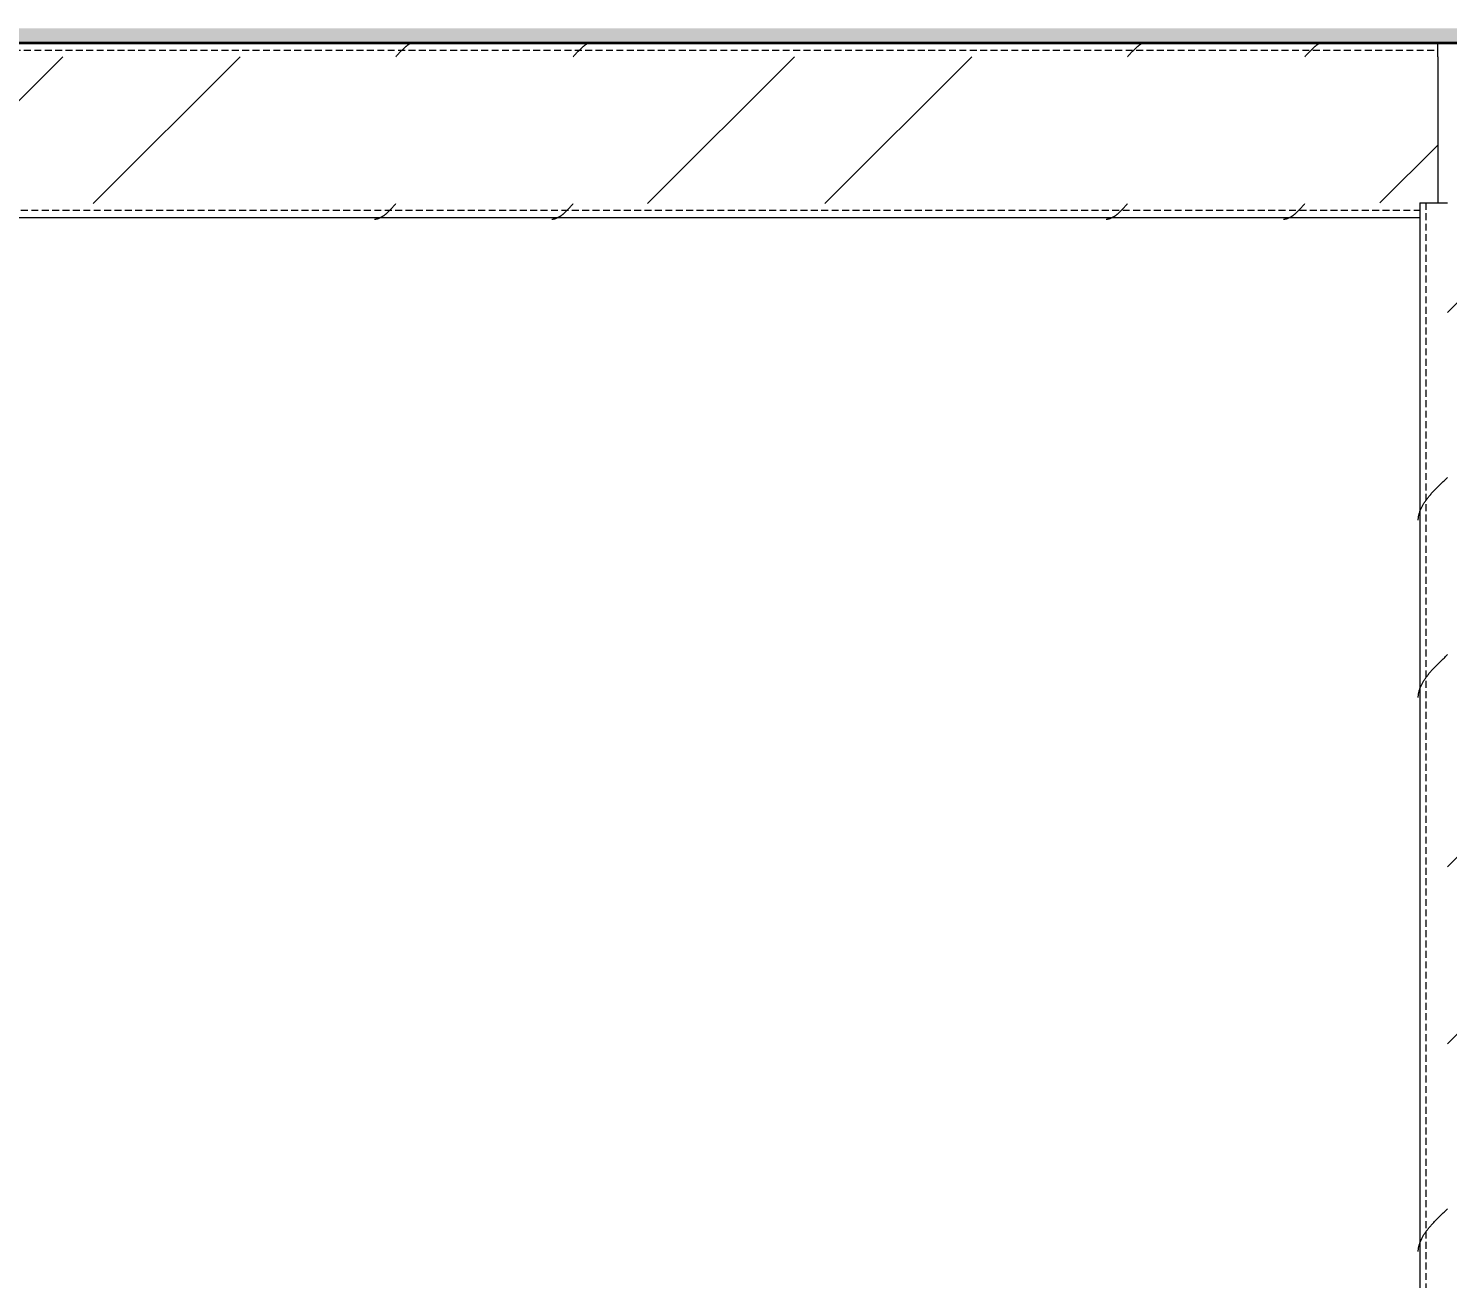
# Model space of a CAD drawing. Header units: centimetres. Extents: x -336 to 16318, y -437 to 1921.
# Drawn here: x 1337.6 to 1435.1, y 301.9 to 387.9 of the extents above; entities that cross this region are included whole.
import ezdxf

# ---------------------------------------------------------------- set-up
doc = ezdxf.new("R2010")
doc.units = ezdxf.units.CM
doc.linetypes.add('Hidden', pattern=[0.714375, 0.47625, -0.238125])
for name, color, linetype, lineweight in [('A-ANNO-DIMS', 7, 'Continuous', 9), ('A-ANNO-DIMS-100', 7, 'Continuous', 9), ('A-FLOR', 7, 'Continuous', 9), ('S-BEAM', 7, 'Continuous', 9), ('S-COLS', 7, 'Continuous', 9)]:
    doc.layers.add(name, color=color, linetype=linetype, lineweight=lineweight)
doc.styles.add('Century Gothic_1', font='GOTHIC.TTF', dxfattribs={"height": 15})
doc.dimstyles.new('FCA_N_Cotas_E100', dxfattribs={"dimscale": 30.48, "dimtxt": 15.662524, "dimasz": 0.492126, "dimexe": 0.656168, "dimexo": 0.656168, "dimgap": 0.032808, "dimtad": 1, "dimlfac": 0.01, "dimrnd": 0.01, "dimzin": 0, "dimdsep": 46, "dimtxsty": 'Century Gothic_1', "dimblk1": 'OBLIQUE', "dimblk2": 'OBLIQUE', "dimsah": 1, "dimcen": 0.09, "dimdle": 0.656168, "dimazin": 2, "dimtfac": 1, "dimtdec": 4, "dimtix": 1, "dimtmove": 0, "dimatfit": 3, "dimfxl": 1, "dimtvp": 1, "dimtolj": 1, "dimtzin": 0, "dimarcsym": 2})
pattern_1 = [(45, (4582.815, 712), (-25.1447, 25.1447), []), (45, (4582.815, 750.1), (-25.1447, 25.1447), [])]

# ---------------------------------------------------------------- blocks, each defined once
blk = doc.blocks.new('FP_2-Section 6')
at = {"layer": 'S-COLS'}
blk.add_line((1433.211, 375.859), (1433.211, 94), dxfattribs=at)
at = {"layer": 'S-COLS', "color": 9, "true_color": 0xc0c0c0}
for p, q in [((1434.119, 356.007), (1434.163, 356.054)), ((1434.163, 356.054), (1434.207, 356.1)), ((1434.207, 356.1), (1434.251, 356.147)), ((1434.251, 356.147), (1434.296, 356.194)), ((1434.296, 356.194), (1434.342, 356.241)), ((1434.342, 356.241), (1434.388, 356.287)), ((1434.388, 356.287), (1434.435, 356.334)), ((1434.435, 356.334), (1434.482, 356.381)), ((1434.482, 356.381), (1434.529, 356.428)), ((1434.529, 356.428), (1434.576, 356.474)), ((1434.576, 356.474), (1434.624, 356.521)), ((1434.624, 356.521), (1434.673, 356.568)), ((1434.673, 356.568), (1434.721, 356.615)), ((1434.721, 356.615), (1434.77, 356.661)), ((1434.77, 356.661), (1434.819, 356.708)), ((1434.819, 356.708), (1434.868, 356.755)), ((1434.868, 356.755), (1434.917, 356.802)), ((1434.917, 356.802), (1434.967, 356.848)), ((1434.967, 356.848), (1435.016, 356.895)), ((1435.016, 356.895), (1435.066, 356.942)), ((1435.066, 356.942), (1435.116, 356.989)), ((1433.382, 355.025), (1433.408, 355.072)), ((1433.408, 355.072), (1433.435, 355.118)), ((1433.435, 355.118), (1433.463, 355.165)), ((1433.463, 355.165), (1433.492, 355.212)), ((1433.492, 355.212), (1433.522, 355.259)), ((1433.522, 355.259), (1433.553, 355.305)), ((1433.553, 355.305), (1433.585, 355.352)), ((1433.585, 355.352), (1433.618, 355.399)), ((1433.618, 355.399), (1433.652, 355.446)), ((1433.652, 355.446), (1433.686, 355.492)), ((1433.686, 355.492), (1433.722, 355.539)), ((1433.722, 355.539), (1433.758, 355.586)), ((1433.758, 355.586), (1433.795, 355.633)), ((1433.795, 355.633), (1433.833, 355.68)), ((1433.833, 355.68), (1433.872, 355.726)), ((1433.872, 355.726), (1433.911, 355.773)), ((1433.911, 355.773), (1433.952, 355.82)), ((1433.952, 355.82), (1433.993, 355.867)), ((1433.993, 355.867), (1434.034, 355.913)), ((1434.034, 355.913), (1434.076, 355.96)), ((1434.076, 355.96), (1434.119, 356.007)), ((1433.095, 354.043), (1433.097, 354.09)), ((1433.097, 354.09), (1433.1, 354.137)), ((1433.1, 354.137), (1433.104, 354.183)), ((1433.104, 354.183), (1433.109, 354.23)), ((1433.109, 354.23), (1433.116, 354.277)), ((1433.116, 354.277), (1433.124, 354.324)), ((1433.124, 354.324), (1433.133, 354.37)), ((1433.133, 354.37), (1433.143, 354.417)), ((1433.143, 354.417), (1433.155, 354.464)), ((1433.155, 354.464), (1433.167, 354.511)), ((1433.167, 354.511), (1433.181, 354.557)), ((1433.181, 354.557), (1433.196, 354.604)), ((1433.196, 354.604), (1433.212, 354.651)), ((1433.212, 354.651), (1433.23, 354.698)), ((1433.23, 354.698), (1433.248, 354.744)), ((1433.248, 354.744), (1433.268, 354.791)), ((1433.268, 354.791), (1433.288, 354.838)), ((1433.288, 354.838), (1433.31, 354.885)), ((1433.31, 354.885), (1433.333, 354.931)), ((1433.333, 354.931), (1433.357, 354.978)), ((1433.357, 354.978), (1433.382, 355.025)), ((1434.624, 344.332), (1434.673, 344.378)), ((1434.673, 344.378), (1434.721, 344.425)), ((1434.721, 344.425), (1434.77, 344.472)), ((1434.77, 344.472), (1434.819, 344.519)), ((1434.819, 344.519), (1434.868, 344.565)), ((1434.868, 344.565), (1434.917, 344.612)), ((1434.917, 344.612), (1434.967, 344.659)), ((1434.967, 344.659), (1435.016, 344.706)), ((1435.016, 344.706), (1435.066, 344.752)), ((1435.066, 344.752), (1435.116, 344.799)), ((1433.722, 343.35), (1433.758, 343.397)), ((1433.758, 343.397), (1433.795, 343.443)), ((1433.795, 343.443), (1433.833, 343.49)), ((1433.833, 343.49), (1433.872, 343.537)), ((1433.872, 343.537), (1433.911, 343.584)), ((1433.911, 343.584), (1433.952, 343.63)), ((1433.952, 343.63), (1433.993, 343.677)), ((1433.993, 343.677), (1434.034, 343.724)), ((1434.034, 343.724), (1434.076, 343.771)), ((1434.076, 343.771), (1434.119, 343.817)), ((1434.119, 343.817), (1434.163, 343.864)), ((1434.163, 343.864), (1434.207, 343.911)), ((1434.207, 343.911), (1434.251, 343.958)), ((1434.251, 343.958), (1434.296, 344.004)), ((1434.296, 344.004), (1434.342, 344.051)), ((1434.342, 344.051), (1434.388, 344.098)), ((1434.388, 344.098), (1434.435, 344.145)), ((1434.435, 344.145), (1434.482, 344.191)), ((1434.482, 344.191), (1434.529, 344.238)), ((1434.529, 344.238), (1434.576, 344.285)), ((1434.576, 344.285), (1434.624, 344.332)), ((1433.181, 342.368), (1433.196, 342.415)), ((1433.196, 342.415), (1433.212, 342.461)), ((1433.212, 342.461), (1433.23, 342.508)), ((1433.23, 342.508), (1433.248, 342.555)), ((1433.248, 342.555), (1433.268, 342.602)), ((1433.268, 342.602), (1433.288, 342.648)), ((1433.288, 342.648), (1433.31, 342.695)), ((1433.31, 342.695), (1433.333, 342.742)), ((1433.333, 342.742), (1433.357, 342.789)), ((1433.357, 342.789), (1433.382, 342.836)), ((1433.382, 342.836), (1433.408, 342.882)), ((1433.408, 342.882), (1433.435, 342.929)), ((1433.435, 342.929), (1433.463, 342.976)), ((1433.463, 342.976), (1433.492, 343.023)), ((1433.492, 343.023), (1433.522, 343.069)), ((1433.522, 343.069), (1433.553, 343.116)), ((1433.553, 343.116), (1433.585, 343.163)), ((1433.585, 343.163), (1433.618, 343.21)), ((1433.618, 343.21), (1433.652, 343.256)), ((1433.652, 343.256), (1433.686, 343.303)), ((1433.686, 343.303), (1433.722, 343.35)), ((1433.095, 341.854), (1433.097, 341.9)), ((1433.097, 341.9), (1433.1, 341.947)), ((1433.1, 341.947), (1433.104, 341.994)), ((1433.104, 341.994), (1433.109, 342.041)), ((1433.109, 342.041), (1433.116, 342.087)), ((1433.116, 342.087), (1433.124, 342.134)), ((1433.124, 342.134), (1433.133, 342.181)), ((1433.133, 342.181), (1433.143, 342.228)), ((1433.143, 342.228), (1433.155, 342.274)), ((1433.155, 342.274), (1433.167, 342.321)), ((1433.167, 342.321), (1433.181, 342.368)), ((1434.673, 306.278), (1434.721, 306.325)), ((1434.721, 306.325), (1434.77, 306.372)), ((1434.77, 306.372), (1434.819, 306.419)), ((1434.819, 306.419), (1434.868, 306.465)), ((1434.868, 306.465), (1434.917, 306.512)), ((1434.917, 306.512), (1434.967, 306.559)), ((1434.967, 306.559), (1435.016, 306.606)), ((1435.016, 306.606), (1435.066, 306.652)), ((1435.066, 306.652), (1435.116, 306.699)), ((1433.758, 305.297), (1433.795, 305.343)), ((1433.795, 305.343), (1433.833, 305.39)), ((1433.833, 305.39), (1433.872, 305.437)), ((1433.872, 305.437), (1433.911, 305.484)), ((1433.911, 305.484), (1433.952, 305.53)), ((1433.952, 305.53), (1433.993, 305.577)), ((1433.993, 305.577), (1434.034, 305.624)), ((1434.034, 305.624), (1434.076, 305.671)), ((1434.076, 305.671), (1434.119, 305.717)), ((1434.119, 305.717), (1434.163, 305.764)), ((1434.163, 305.764), (1434.207, 305.811)), ((1434.207, 305.811), (1434.251, 305.858)), ((1434.251, 305.858), (1434.296, 305.904)), ((1434.296, 305.904), (1434.342, 305.951)), ((1434.342, 305.951), (1434.388, 305.998)), ((1434.388, 305.998), (1434.435, 306.045)), ((1434.435, 306.045), (1434.482, 306.091)), ((1434.482, 306.091), (1434.529, 306.138)), ((1434.529, 306.138), (1434.576, 306.185)), ((1434.576, 306.185), (1434.624, 306.232)), ((1434.624, 306.232), (1434.673, 306.278)), ((1433.196, 304.315), (1433.212, 304.361)), ((1433.212, 304.361), (1433.23, 304.408)), ((1433.23, 304.408), (1433.248, 304.455)), ((1433.248, 304.455), (1433.268, 304.502)), ((1433.268, 304.502), (1433.288, 304.548)), ((1433.288, 304.548), (1433.31, 304.595)), ((1433.31, 304.595), (1433.333, 304.642)), ((1433.333, 304.642), (1433.357, 304.689)), ((1433.357, 304.689), (1433.382, 304.736)), ((1433.382, 304.736), (1433.408, 304.782)), ((1433.408, 304.782), (1433.435, 304.829)), ((1433.435, 304.829), (1433.463, 304.876)), ((1433.463, 304.876), (1433.492, 304.923)), ((1433.492, 304.923), (1433.522, 304.969)), ((1433.522, 304.969), (1433.553, 305.016)), ((1433.553, 305.016), (1433.585, 305.063)), ((1433.585, 305.063), (1433.618, 305.11)), ((1433.618, 305.11), (1433.652, 305.156)), ((1433.652, 305.156), (1433.686, 305.203)), ((1433.686, 305.203), (1433.722, 305.25)), ((1433.722, 305.25), (1433.758, 305.297)), ((1433.095, 303.754), (1433.097, 303.8)), ((1433.097, 303.8), (1433.1, 303.847)), ((1433.1, 303.847), (1433.104, 303.894)), ((1433.104, 303.894), (1433.109, 303.941)), ((1433.109, 303.941), (1433.116, 303.987)), ((1433.116, 303.987), (1433.124, 304.034)), ((1433.124, 304.034), (1433.133, 304.081)), ((1433.133, 304.081), (1433.143, 304.128)), ((1433.143, 304.128), (1433.155, 304.174)), ((1433.155, 304.174), (1433.167, 304.221)), ((1433.167, 304.221), (1433.181, 304.268)), ((1433.181, 304.268), (1433.196, 304.315))]:
    blk.add_line(p, q, dxfattribs=at)
blk = doc.blocks.new('HSS Rectangular-Column - 100 x 100 mm-1654927-Section 6')
at = {"layer": 'S-COLS', "true_color": 0xc0c0c0}
h = blk.add_hatch(dxfattribs=at)
h.set_pattern_fill('FP_3', color=9, style=0, pattern_type=2)
h.set_pattern_definition(pattern_1)
h.paths.add_polyline_path([(1441.306, 94), (1441.306, 375.859), (1440.74, 375.809), (1440.646, 375.397), (1440.382, 375.066), (1439.881, 374.869), (1439.288, 374.859), (1436.278, 374.953), (1435.947, 375.217), (1435.764, 375.597), (1435.722, 375.859), (1435.116, 375.809), (1435.116, 94)])
h.paths.add_polyline_path([(1439.288, 375.359), (1439.79, 375.509), (1440.032, 375.717), (1440.032, 375.859), (1436.359, 375.859), (1436.69, 375.509), (1436.981, 375.383), (1437.193, 375.359), (1438.463, 375.359)])
at = {"layer": 'S-COLS'}
blk.add_line((1433.211, 375.859), (1435.116, 375.859), dxfattribs=at)
at = {"layer": 'S-COLS', "linetype": 'Hidden'}
blk.add_line((1433.611, 375.859), (1433.611, 94), dxfattribs=at)
at = {"layer": 'S-COLS'}
blk.add_blockref('FP_2-Section 6', (0, 0), dxfattribs=at)
blk = doc.blocks.new('FP_23-Section 6')
at = {"layer": 'S-BEAM', "color": 9, "true_color": 0xc0c0c0}
for p, q in [((1363.157, 386.268), (1363.18, 386.293)), ((1363.18, 386.293), (1363.204, 386.317)), ((1363.204, 386.317), (1363.227, 386.341)), ((1363.227, 386.341), (1363.25, 386.365)), ((1363.25, 386.365), (1363.274, 386.388)), ((1363.274, 386.388), (1363.297, 386.412)), ((1363.297, 386.412), (1363.32, 386.434)), ((1363.32, 386.434), (1363.344, 386.457)), ((1363.344, 386.457), (1363.367, 386.479)), ((1363.367, 386.479), (1363.39, 386.501)), ((1363.39, 386.501), (1363.414, 386.523)), ((1363.414, 386.523), (1363.437, 386.544)), ((1363.437, 386.544), (1363.46, 386.565)), ((1363.46, 386.565), (1363.483, 386.585)), ((1363.483, 386.585), (1363.507, 386.605)), ((1363.507, 386.605), (1363.53, 386.625)), ((1363.53, 386.625), (1363.553, 386.644)), ((1363.553, 386.644), (1363.577, 386.663)), ((1363.577, 386.663), (1363.6, 386.681)), ((1363.6, 386.681), (1363.623, 386.699)), ((1363.623, 386.699), (1363.647, 386.716)), ((1363.647, 386.716), (1363.67, 386.733)), ((1363.67, 386.733), (1363.693, 386.75)), ((1363.693, 386.75), (1363.717, 386.765)), ((1363.717, 386.765), (1363.74, 386.781)), ((1363.74, 386.781), (1363.763, 386.796)), ((1363.763, 386.796), (1363.787, 386.81)), ((1363.787, 386.81), (1363.81, 386.824)), ((1363.81, 386.824), (1363.833, 386.837)), ((1363.833, 386.837), (1363.857, 386.849)), ((1363.857, 386.849), (1363.88, 386.861)), ((1375.346, 386.268), (1375.37, 386.293)), ((1375.37, 386.293), (1375.393, 386.317)), ((1375.393, 386.317), (1375.416, 386.341)), ((1375.416, 386.341), (1375.44, 386.365)), ((1375.44, 386.365), (1375.463, 386.388)), ((1375.463, 386.388), (1375.486, 386.412)), ((1375.486, 386.412), (1375.51, 386.434)), ((1375.51, 386.434), (1375.533, 386.457)), ((1375.533, 386.457), (1375.556, 386.479)), ((1375.556, 386.479), (1375.58, 386.501)), ((1375.58, 386.501), (1375.603, 386.523)), ((1375.603, 386.523), (1375.626, 386.544)), ((1375.626, 386.544), (1375.65, 386.565)), ((1375.65, 386.565), (1375.673, 386.585)), ((1375.673, 386.585), (1375.696, 386.605)), ((1375.696, 386.605), (1375.72, 386.625)), ((1375.72, 386.625), (1375.743, 386.644)), ((1375.743, 386.644), (1375.766, 386.663)), ((1375.766, 386.663), (1375.789, 386.681)), ((1375.789, 386.681), (1375.813, 386.699)), ((1375.813, 386.699), (1375.836, 386.716)), ((1375.836, 386.716), (1375.859, 386.733)), ((1375.859, 386.733), (1375.883, 386.75)), ((1375.883, 386.75), (1375.906, 386.765)), ((1375.906, 386.765), (1375.929, 386.781)), ((1375.929, 386.781), (1375.953, 386.796)), ((1375.953, 386.796), (1375.976, 386.81)), ((1375.976, 386.81), (1375.999, 386.824)), ((1375.999, 386.824), (1376.023, 386.837)), ((1376.023, 386.837), (1376.046, 386.849)), ((1376.046, 386.849), (1376.069, 386.861)), ((1413.446, 386.268), (1413.47, 386.293)), ((1413.47, 386.293), (1413.493, 386.317)), ((1413.493, 386.317), (1413.516, 386.341)), ((1413.516, 386.341), (1413.54, 386.365)), ((1413.54, 386.365), (1413.563, 386.388)), ((1413.563, 386.388), (1413.586, 386.412)), ((1413.586, 386.412), (1413.61, 386.434)), ((1413.61, 386.434), (1413.633, 386.457)), ((1413.633, 386.457), (1413.656, 386.479)), ((1413.656, 386.479), (1413.68, 386.501)), ((1413.68, 386.501), (1413.703, 386.523)), ((1413.703, 386.523), (1413.726, 386.544)), ((1413.726, 386.544), (1413.75, 386.565)), ((1413.75, 386.565), (1413.773, 386.585)), ((1413.773, 386.585), (1413.796, 386.605)), ((1413.796, 386.605), (1413.82, 386.625)), ((1413.82, 386.625), (1413.843, 386.644)), ((1413.843, 386.644), (1413.866, 386.663)), ((1413.866, 386.663), (1413.889, 386.681)), ((1413.889, 386.681), (1413.913, 386.699)), ((1413.913, 386.699), (1413.936, 386.716)), ((1413.936, 386.716), (1413.959, 386.733)), ((1413.959, 386.733), (1413.983, 386.75)), ((1413.983, 386.75), (1414.006, 386.765)), ((1414.006, 386.765), (1414.029, 386.781)), ((1414.029, 386.781), (1414.053, 386.796)), ((1414.053, 386.796), (1414.076, 386.81)), ((1414.076, 386.81), (1414.099, 386.824)), ((1414.099, 386.824), (1414.123, 386.837)), ((1414.123, 386.837), (1414.146, 386.849)), ((1414.146, 386.849), (1414.169, 386.861)), ((1425.636, 386.268), (1425.659, 386.293)), ((1425.659, 386.293), (1425.683, 386.317)), ((1425.683, 386.317), (1425.706, 386.341)), ((1425.706, 386.341), (1425.729, 386.365)), ((1425.729, 386.365), (1425.752, 386.388)), ((1425.752, 386.388), (1425.776, 386.412)), ((1425.776, 386.412), (1425.799, 386.434)), ((1425.799, 386.434), (1425.822, 386.457)), ((1425.822, 386.457), (1425.846, 386.479)), ((1425.846, 386.479), (1425.869, 386.501)), ((1425.869, 386.501), (1425.892, 386.523)), ((1425.892, 386.523), (1425.916, 386.544)), ((1425.916, 386.544), (1425.939, 386.565)), ((1425.939, 386.565), (1425.962, 386.585)), ((1425.962, 386.585), (1425.986, 386.605)), ((1425.986, 386.605), (1426.009, 386.625)), ((1426.009, 386.625), (1426.032, 386.644)), ((1426.032, 386.644), (1426.056, 386.663)), ((1426.056, 386.663), (1426.079, 386.681)), ((1426.079, 386.681), (1426.102, 386.699)), ((1426.102, 386.699), (1426.126, 386.716)), ((1426.126, 386.716), (1426.149, 386.733)), ((1426.149, 386.733), (1426.172, 386.75)), ((1426.172, 386.75), (1426.195, 386.765)), ((1426.195, 386.765), (1426.219, 386.781)), ((1426.219, 386.781), (1426.242, 386.796)), ((1426.242, 386.796), (1426.265, 386.81)), ((1426.265, 386.81), (1426.289, 386.824)), ((1426.289, 386.824), (1426.312, 386.837)), ((1426.312, 386.837), (1426.335, 386.849)), ((1426.335, 386.849), (1426.359, 386.861)), ((1362.831, 385.909), (1362.854, 385.935)), ((1362.854, 385.935), (1362.877, 385.961)), ((1362.877, 385.961), (1362.901, 385.987)), ((1362.901, 385.987), (1362.924, 386.013)), ((1362.924, 386.013), (1362.947, 386.039)), ((1362.947, 386.039), (1362.97, 386.065)), ((1362.97, 386.065), (1362.994, 386.091)), ((1362.994, 386.091), (1363.017, 386.117)), ((1363.017, 386.117), (1363.04, 386.142)), ((1363.04, 386.142), (1363.064, 386.168)), ((1363.064, 386.168), (1363.087, 386.193)), ((1363.087, 386.193), (1363.11, 386.218)), ((1363.11, 386.218), (1363.134, 386.243)), ((1363.134, 386.243), (1363.157, 386.268)), ((1375.02, 385.909), (1375.043, 385.935)), ((1375.043, 385.935), (1375.067, 385.961)), ((1375.067, 385.961), (1375.09, 385.987)), ((1375.09, 385.987), (1375.113, 386.013)), ((1375.113, 386.013), (1375.137, 386.039)), ((1375.137, 386.039), (1375.16, 386.065)), ((1375.16, 386.065), (1375.183, 386.091)), ((1375.183, 386.091), (1375.207, 386.117)), ((1375.207, 386.117), (1375.23, 386.142)), ((1375.23, 386.142), (1375.253, 386.168)), ((1375.253, 386.168), (1375.277, 386.193)), ((1375.277, 386.193), (1375.3, 386.218)), ((1375.3, 386.218), (1375.323, 386.243)), ((1375.323, 386.243), (1375.346, 386.268)), ((1413.12, 385.909), (1413.143, 385.935)), ((1413.143, 385.935), (1413.167, 385.961)), ((1413.167, 385.961), (1413.19, 385.987)), ((1413.19, 385.987), (1413.213, 386.013)), ((1413.213, 386.013), (1413.237, 386.039)), ((1413.237, 386.039), (1413.26, 386.065)), ((1413.26, 386.065), (1413.283, 386.091)), ((1413.283, 386.091), (1413.307, 386.117)), ((1413.307, 386.117), (1413.33, 386.142)), ((1413.33, 386.142), (1413.353, 386.168)), ((1413.353, 386.168), (1413.377, 386.193)), ((1413.377, 386.193), (1413.4, 386.218)), ((1413.4, 386.218), (1413.423, 386.243)), ((1413.423, 386.243), (1413.446, 386.268)), ((1425.309, 385.909), (1425.333, 385.935)), ((1425.333, 385.935), (1425.356, 385.961)), ((1425.356, 385.961), (1425.379, 385.987)), ((1425.379, 385.987), (1425.403, 386.013)), ((1425.403, 386.013), (1425.426, 386.039)), ((1425.426, 386.039), (1425.449, 386.065)), ((1425.449, 386.065), (1425.473, 386.091)), ((1425.473, 386.091), (1425.496, 386.117)), ((1425.496, 386.117), (1425.519, 386.142)), ((1425.519, 386.142), (1425.543, 386.168)), ((1425.543, 386.168), (1425.566, 386.193)), ((1425.566, 386.193), (1425.589, 386.218)), ((1425.589, 386.218), (1425.613, 386.243)), ((1425.613, 386.243), (1425.636, 386.268))]:
    blk.add_line(p, q, dxfattribs=at)
blk = doc.blocks.new('FP_24-Section 6')
at = {"layer": 'S-BEAM', "color": 9, "true_color": 0xc0c0c0}
for p, q in [((1362.573, 375.524), (1362.596, 375.55)), ((1362.596, 375.55), (1362.62, 375.575)), ((1362.62, 375.575), (1362.643, 375.601)), ((1362.643, 375.601), (1362.666, 375.627)), ((1362.666, 375.627), (1362.69, 375.652)), ((1362.69, 375.652), (1362.713, 375.678)), ((1362.713, 375.678), (1362.736, 375.704)), ((1362.736, 375.704), (1362.76, 375.73)), ((1362.76, 375.73), (1362.783, 375.756)), ((1362.783, 375.756), (1362.806, 375.783)), ((1362.806, 375.783), (1362.83, 375.809)), ((1374.763, 375.524), (1374.786, 375.55)), ((1374.786, 375.55), (1374.809, 375.575)), ((1374.809, 375.575), (1374.833, 375.601)), ((1374.833, 375.601), (1374.856, 375.627)), ((1374.856, 375.627), (1374.879, 375.652)), ((1374.879, 375.652), (1374.902, 375.678)), ((1374.902, 375.678), (1374.926, 375.704)), ((1374.926, 375.704), (1374.949, 375.73)), ((1374.949, 375.73), (1374.972, 375.756)), ((1374.972, 375.756), (1374.996, 375.783)), ((1374.996, 375.783), (1375.019, 375.809)), ((1412.863, 375.524), (1412.886, 375.55)), ((1412.886, 375.55), (1412.909, 375.575)), ((1412.909, 375.575), (1412.933, 375.601)), ((1412.933, 375.601), (1412.956, 375.627)), ((1412.956, 375.627), (1412.979, 375.652)), ((1412.979, 375.652), (1413.002, 375.678)), ((1413.002, 375.678), (1413.026, 375.704)), ((1413.026, 375.704), (1413.049, 375.73)), ((1413.049, 375.73), (1413.072, 375.756)), ((1413.072, 375.756), (1413.096, 375.783)), ((1413.096, 375.783), (1413.119, 375.809)), ((1425.052, 375.524), (1425.075, 375.55)), ((1425.075, 375.55), (1425.099, 375.575)), ((1425.099, 375.575), (1425.122, 375.601)), ((1425.122, 375.601), (1425.145, 375.627)), ((1425.145, 375.627), (1425.169, 375.652)), ((1425.169, 375.652), (1425.192, 375.678)), ((1425.192, 375.678), (1425.215, 375.704)), ((1425.215, 375.704), (1425.239, 375.73)), ((1425.239, 375.73), (1425.262, 375.756)), ((1425.262, 375.756), (1425.285, 375.783)), ((1425.285, 375.783), (1425.308, 375.809)), ((1361.361, 374.743), (1361.384, 374.744)), ((1361.384, 374.744), (1361.407, 374.745)), ((1361.407, 374.745), (1361.431, 374.748)), ((1361.431, 374.748), (1361.454, 374.75)), ((1361.454, 374.75), (1361.477, 374.754)), ((1361.477, 374.754), (1361.501, 374.758)), ((1361.501, 374.758), (1361.524, 374.763)), ((1361.524, 374.763), (1361.547, 374.768)), ((1361.547, 374.768), (1361.571, 374.774)), ((1361.571, 374.774), (1361.594, 374.781)), ((1361.594, 374.781), (1361.617, 374.788)), ((1361.617, 374.788), (1361.64, 374.796)), ((1361.64, 374.796), (1361.664, 374.805)), ((1361.664, 374.805), (1361.687, 374.814)), ((1361.687, 374.814), (1361.71, 374.824)), ((1361.71, 374.824), (1361.734, 374.834)), ((1361.734, 374.834), (1361.757, 374.845)), ((1361.757, 374.845), (1361.78, 374.856)), ((1361.78, 374.856), (1361.804, 374.868)), ((1361.804, 374.868), (1361.827, 374.881)), ((1361.827, 374.881), (1361.85, 374.894)), ((1361.85, 374.894), (1361.874, 374.908)), ((1361.874, 374.908), (1361.897, 374.922)), ((1361.897, 374.922), (1361.92, 374.937)), ((1361.92, 374.937), (1361.944, 374.952)), ((1361.944, 374.952), (1361.967, 374.968)), ((1361.967, 374.968), (1361.99, 374.984)), ((1361.99, 374.984), (1362.014, 375.001)), ((1362.014, 375.001), (1362.037, 375.019)), ((1362.037, 375.019), (1362.06, 375.036)), ((1362.06, 375.036), (1362.083, 375.055)), ((1362.083, 375.055), (1362.107, 375.073)), ((1362.107, 375.073), (1362.13, 375.093)), ((1362.13, 375.093), (1362.153, 375.112)), ((1362.153, 375.112), (1362.177, 375.132)), ((1362.177, 375.132), (1362.2, 375.153)), ((1362.2, 375.153), (1362.223, 375.174)), ((1362.223, 375.174), (1362.247, 375.195)), ((1362.247, 375.195), (1362.27, 375.216)), ((1362.27, 375.216), (1362.293, 375.238)), ((1362.293, 375.238), (1362.317, 375.261)), ((1362.317, 375.261), (1362.34, 375.283)), ((1362.34, 375.283), (1362.363, 375.306)), ((1362.363, 375.306), (1362.387, 375.329)), ((1362.387, 375.329), (1362.41, 375.353)), ((1362.41, 375.353), (1362.433, 375.377)), ((1362.433, 375.377), (1362.457, 375.401)), ((1362.457, 375.401), (1362.48, 375.425)), ((1362.48, 375.425), (1362.503, 375.45)), ((1362.503, 375.45), (1362.527, 375.474)), ((1362.527, 375.474), (1362.55, 375.499)), ((1362.55, 375.499), (1362.573, 375.524)), ((1373.55, 374.743), (1373.573, 374.744)), ((1373.573, 374.744), (1373.597, 374.745)), ((1373.597, 374.745), (1373.62, 374.748)), ((1373.62, 374.748), (1373.643, 374.75)), ((1373.643, 374.75), (1373.667, 374.754)), ((1373.667, 374.754), (1373.69, 374.758)), ((1373.69, 374.758), (1373.713, 374.763)), ((1373.713, 374.763), (1373.737, 374.768)), ((1373.737, 374.768), (1373.76, 374.774)), ((1373.76, 374.774), (1373.783, 374.781)), ((1373.783, 374.781), (1373.807, 374.788)), ((1373.807, 374.788), (1373.83, 374.796)), ((1373.83, 374.796), (1373.853, 374.805)), ((1373.853, 374.805), (1373.877, 374.814)), ((1373.877, 374.814), (1373.9, 374.824)), ((1373.9, 374.824), (1373.923, 374.834)), ((1373.923, 374.834), (1373.947, 374.845)), ((1373.947, 374.845), (1373.97, 374.856)), ((1373.97, 374.856), (1373.993, 374.868)), ((1373.993, 374.868), (1374.016, 374.881)), ((1374.016, 374.881), (1374.04, 374.894)), ((1374.04, 374.894), (1374.063, 374.908)), ((1374.063, 374.908), (1374.086, 374.922)), ((1374.086, 374.922), (1374.11, 374.937)), ((1374.11, 374.937), (1374.133, 374.952)), ((1374.133, 374.952), (1374.156, 374.968)), ((1374.156, 374.968), (1374.18, 374.984)), ((1374.18, 374.984), (1374.203, 375.001)), ((1374.203, 375.001), (1374.226, 375.019)), ((1374.226, 375.019), (1374.25, 375.036)), ((1374.25, 375.036), (1374.273, 375.055)), ((1374.273, 375.055), (1374.296, 375.073)), ((1374.296, 375.073), (1374.32, 375.093)), ((1374.32, 375.093), (1374.343, 375.112)), ((1374.343, 375.112), (1374.366, 375.132)), ((1374.366, 375.132), (1374.39, 375.153)), ((1374.39, 375.153), (1374.413, 375.174)), ((1374.413, 375.174), (1374.436, 375.195)), ((1374.436, 375.195), (1374.459, 375.216)), ((1374.459, 375.216), (1374.483, 375.238)), ((1374.483, 375.238), (1374.506, 375.261)), ((1374.506, 375.261), (1374.529, 375.283)), ((1374.529, 375.283), (1374.553, 375.306)), ((1374.553, 375.306), (1374.576, 375.329)), ((1374.576, 375.329), (1374.599, 375.353)), ((1374.599, 375.353), (1374.623, 375.377)), ((1374.623, 375.377), (1374.646, 375.401)), ((1374.646, 375.401), (1374.669, 375.425)), ((1374.669, 375.425), (1374.693, 375.45)), ((1374.693, 375.45), (1374.716, 375.474)), ((1374.716, 375.474), (1374.739, 375.499)), ((1374.739, 375.499), (1374.763, 375.524)), ((1411.65, 374.743), (1411.673, 374.744)), ((1411.673, 374.744), (1411.697, 374.745)), ((1411.697, 374.745), (1411.72, 374.748)), ((1411.72, 374.748), (1411.743, 374.75)), ((1411.743, 374.75), (1411.767, 374.754)), ((1411.767, 374.754), (1411.79, 374.758)), ((1411.79, 374.758), (1411.813, 374.763)), ((1411.813, 374.763), (1411.837, 374.768)), ((1411.837, 374.768), (1411.86, 374.774)), ((1411.86, 374.774), (1411.883, 374.781)), ((1411.883, 374.781), (1411.907, 374.788)), ((1411.907, 374.788), (1411.93, 374.796)), ((1411.93, 374.796), (1411.953, 374.805)), ((1411.953, 374.805), (1411.977, 374.814)), ((1411.977, 374.814), (1412, 374.824)), ((1412, 374.824), (1412.023, 374.834)), ((1412.023, 374.834), (1412.047, 374.845)), ((1412.047, 374.845), (1412.07, 374.856)), ((1412.07, 374.856), (1412.093, 374.868)), ((1412.093, 374.868), (1412.116, 374.881)), ((1412.116, 374.881), (1412.14, 374.894)), ((1412.14, 374.894), (1412.163, 374.908)), ((1412.163, 374.908), (1412.186, 374.922)), ((1412.186, 374.922), (1412.21, 374.937)), ((1412.21, 374.937), (1412.233, 374.952)), ((1412.233, 374.952), (1412.256, 374.968)), ((1412.256, 374.968), (1412.28, 374.984)), ((1412.28, 374.984), (1412.303, 375.001)), ((1412.303, 375.001), (1412.326, 375.019)), ((1412.326, 375.019), (1412.35, 375.036)), ((1412.35, 375.036), (1412.373, 375.055)), ((1412.373, 375.055), (1412.396, 375.073)), ((1412.396, 375.073), (1412.42, 375.093)), ((1412.42, 375.093), (1412.443, 375.112)), ((1412.443, 375.112), (1412.466, 375.132)), ((1412.466, 375.132), (1412.49, 375.153)), ((1412.49, 375.153), (1412.513, 375.174)), ((1412.513, 375.174), (1412.536, 375.195)), ((1412.536, 375.195), (1412.559, 375.216)), ((1412.559, 375.216), (1412.583, 375.238)), ((1412.583, 375.238), (1412.606, 375.261)), ((1412.606, 375.261), (1412.629, 375.283)), ((1412.629, 375.283), (1412.653, 375.306)), ((1412.653, 375.306), (1412.676, 375.329)), ((1412.676, 375.329), (1412.699, 375.353)), ((1412.699, 375.353), (1412.723, 375.377)), ((1412.723, 375.377), (1412.746, 375.401)), ((1412.746, 375.401), (1412.769, 375.425)), ((1412.769, 375.425), (1412.793, 375.45)), ((1412.793, 375.45), (1412.816, 375.474)), ((1412.816, 375.474), (1412.839, 375.499)), ((1412.839, 375.499), (1412.863, 375.524)), ((1423.84, 374.743), (1423.863, 374.744)), ((1423.863, 374.744), (1423.886, 374.745)), ((1423.886, 374.745), (1423.91, 374.748)), ((1423.91, 374.748), (1423.933, 374.75)), ((1423.933, 374.75), (1423.956, 374.754)), ((1423.956, 374.754), (1423.979, 374.758)), ((1423.979, 374.758), (1424.003, 374.763)), ((1424.003, 374.763), (1424.026, 374.768)), ((1424.026, 374.768), (1424.049, 374.774)), ((1424.049, 374.774), (1424.073, 374.781)), ((1424.073, 374.781), (1424.096, 374.788)), ((1424.096, 374.788), (1424.119, 374.796)), ((1424.119, 374.796), (1424.143, 374.805)), ((1424.143, 374.805), (1424.166, 374.814)), ((1424.166, 374.814), (1424.189, 374.824)), ((1424.189, 374.824), (1424.213, 374.834)), ((1424.213, 374.834), (1424.236, 374.845)), ((1424.236, 374.845), (1424.259, 374.856)), ((1424.259, 374.856), (1424.283, 374.868)), ((1424.283, 374.868), (1424.306, 374.881)), ((1424.306, 374.881), (1424.329, 374.894)), ((1424.329, 374.894), (1424.353, 374.908)), ((1424.353, 374.908), (1424.376, 374.922)), ((1424.376, 374.922), (1424.399, 374.937)), ((1424.399, 374.937), (1424.422, 374.952)), ((1424.422, 374.952), (1424.446, 374.968)), ((1424.446, 374.968), (1424.469, 374.984)), ((1424.469, 374.984), (1424.492, 375.001)), ((1424.492, 375.001), (1424.516, 375.019)), ((1424.516, 375.019), (1424.539, 375.036)), ((1424.539, 375.036), (1424.562, 375.055)), ((1424.562, 375.055), (1424.586, 375.073)), ((1424.586, 375.073), (1424.609, 375.093)), ((1424.609, 375.093), (1424.632, 375.112)), ((1424.632, 375.112), (1424.656, 375.132)), ((1424.656, 375.132), (1424.679, 375.153)), ((1424.679, 375.153), (1424.702, 375.174)), ((1424.702, 375.174), (1424.726, 375.195)), ((1424.726, 375.195), (1424.749, 375.216)), ((1424.749, 375.216), (1424.772, 375.238)), ((1424.772, 375.238), (1424.796, 375.261)), ((1424.796, 375.261), (1424.819, 375.283)), ((1424.819, 375.283), (1424.842, 375.306)), ((1424.842, 375.306), (1424.865, 375.329)), ((1424.865, 375.329), (1424.889, 375.353)), ((1424.889, 375.353), (1424.912, 375.377)), ((1424.912, 375.377), (1424.935, 375.401)), ((1424.935, 375.401), (1424.959, 375.425)), ((1424.959, 375.425), (1424.982, 375.45)), ((1424.982, 375.45), (1425.005, 375.474)), ((1425.005, 375.474), (1425.029, 375.499)), ((1425.029, 375.499), (1425.052, 375.524))]:
    blk.add_line(p, q, dxfattribs=at)
at = {"layer": 'S-BEAM'}
blk.add_line((1246.336, 374.859), (1433.211, 374.859), dxfattribs=at)
blk = doc.blocks.new('HSS Rectangular - 50 x 120-1656451-Section 6')
at = {"layer": 'S-BEAM', "true_color": 0xc0c0c0}
h = blk.add_hatch(dxfattribs=at)
h.set_pattern_fill('FP_3', color=9, style=0, pattern_type=2)
h.set_pattern_definition(pattern_1)
h.paths.add_polyline_path([(1389.478, 375.809), (1434.441, 375.859), (1434.441, 385.909), (1245.112, 385.909), (1245.112, 375.859), (1291.51, 375.809)])
at = {"layer": 'S-BEAM', "linetype": 'Hidden'}
for p, q in [((1245.112, 386.359), (1434.441, 386.359)), ((1246.336, 375.359), (1433.211, 375.359))]:
    blk.add_line(p, q, dxfattribs=at)
at = {"layer": 'S-BEAM'}
for q in [(1434.441, 386.859), (1434.441, 375.859)]:
    blk.add_line((1434.441, 385.909), q, dxfattribs=at)
for name in ['FP_23-Section 6', 'FP_24-Section 6']:
    blk.add_blockref(name, (0, 0), dxfattribs=at)
blk = doc.blocks.new('DIMBLOCK17-Section 6')
at = {"layer": 'A-ANNO-DIMS-100'}
for p, q in [((1241.336, 433.335), (1241.336, 453.335)), ((1438.211, 433.335), (1438.211, 453.335)), ((1241.336, 433.335), (1438.211, 433.335)), ((1241.336, 433.335), (1241.336, 395.859)), ((1438.211, 433.335), (1438.211, 395.859))]:
    blk.add_line(p, q, dxfattribs=at)
at = {"layer": 'A-ANNO-DIMS-100', "lineweight": 35}
for p, q in [((1241.336, 433.335), (1248.836, 440.835)), ((1438.211, 433.335), (1445.711, 440.835)), ((1241.336, 433.335), (1233.836, 425.835)), ((1438.211, 433.335), (1430.711, 425.835))]:
    blk.add_line(p, q, dxfattribs=at)
at = {"layer": 'A-ANNO-DIMS-100', "color": 0, "insert": (1319.387, 453.561), "char_height": 15, "width": 48.92674, "attachment_point": 1, "line_spacing_factor": 0.984502, "style": 'Century Gothic_1'}
blk.add_mtext('1.97', dxfattribs=at)
blk = doc.blocks.new('_Oblique')
at = {"color": 0, "linetype": 'ByBlock', "lineweight": -2}
blk.add_line((-0.5, -0.5), (0.5, 0.5), dxfattribs=at)
blk = doc.blocks.new('DIMBLOCK18-Section 6')
at = {"layer": 'A-ANNO-DIMS-100'}
for p, q in [((1438.211, 433.335), (1438.211, 453.335)), ((1606.087, 433.335), (1606.087, 453.335)), ((1438.211, 433.335), (1606.087, 433.335)), ((1438.211, 433.335), (1438.211, 395.859)), ((1606.087, 433.335), (1606.087, 395.859))]:
    blk.add_line(p, q, dxfattribs=at)
at = {"layer": 'A-ANNO-DIMS-100', "lineweight": 35}
for p, q in [((1438.211, 433.335), (1445.711, 440.835)), ((1606.087, 433.335), (1613.587, 440.835)), ((1438.211, 433.335), (1430.711, 425.835)), ((1606.087, 433.335), (1598.587, 425.835))]:
    blk.add_line(p, q, dxfattribs=at)
at = {"layer": 'A-ANNO-DIMS-100', "color": 0, "insert": (1501.763, 453.561), "char_height": 15, "width": 48.92674, "attachment_point": 1, "line_spacing_factor": 0.984502, "style": 'Century Gothic_1'}
blk.add_mtext('1.68', dxfattribs=at)
blk = doc.blocks.new('DIMBLOCK22-Section 6')
at = {"layer": 'A-ANNO-DIMS-100'}
for p, q in [((1088.083, 484.181), (1088.083, 504.181)), ((2153.067, 484.181), (2153.067, 504.181)), ((1068.083, 484.181), (2173.067, 484.181)), ((1088.083, 484.181), (1088.083, 395.859)), ((2153.067, 484.181), (2153.067, 395.859))]:
    blk.add_line(p, q, dxfattribs=at)
at = {"layer": 'A-ANNO-DIMS-100', "lineweight": 35}
for p, q in [((1088.083, 484.181), (1095.583, 491.681)), ((2153.067, 484.181), (2160.567, 491.681)), ((1088.083, 484.181), (1080.583, 476.681)), ((2153.067, 484.181), (2145.567, 476.681))]:
    blk.add_line(p, q, dxfattribs=at)
at = {"layer": 'A-ANNO-DIMS-100', "color": 0, "insert": (1594.346, 504.408), "char_height": 15, "width": 62.94843, "attachment_point": 1, "line_spacing_factor": 0.984502, "style": 'Century Gothic_1'}
blk.add_mtext('10.65', dxfattribs=at)

msp = doc.modelspace()

# ---------------------------------------------------------------- hatches: boundary and pattern name
at = {"layer": 'A-FLOR', "true_color": 0x9a9a9a}
h = msp.add_hatch(color=253, dxfattribs=at)
h.paths.add_polyline_path([(2271.196, 386.859), (2377.111, 386.859), (2377.111, 387.859), (1076.949, 387.859), (1076.949, 386.859), (2173.228, 386.859)])
h.paths.add_polyline_path([(307.087, 386.859), (383.087, 386.859), (383.087, 387.859), (307.087, 387.859)])

# ---------------------------------------------------------------- linework, layer by layer
at = {"layer": 'A-FLOR', "lineweight": 35}
msp.add_line((1076.949, 386.859), (2377.111, 386.859), dxfattribs=at)

# ---------------------------------------------------------------- block references
at = {"layer": 'S-BEAM'}
msp.add_blockref('HSS Rectangular - 50 x 120-1656451-Section 6', (0, 0), dxfattribs=at)
at = {"layer": 'S-COLS'}
msp.add_blockref('HSS Rectangular-Column - 100 x 100 mm-1654927-Section 6', (0, 0), dxfattribs=at)

# ---------------------------------------------------------------- dimensions: what is measured, and where the dimension line sits
at = {"layer": 'A-ANNO-DIMS'}
for base, p1, p2, override, picture, middle in [((2153.067, 484.181), (1088.083, 375.859), (2153.067, 375.859), {"dimpost": '<>', "dimfxl": 1064.983207}, 'DIMBLOCK22-Section 6', (1620.575, 493.059)), ((1438.211, 433.335), (1241.336, 375.859), (1438.211, 375.859), {"dimpost": '<>', "dimfxl": 196.874395}, 'DIMBLOCK17-Section 6', (1339.773, 442.212)), ((1606.087, 433.335), (1438.211, 375.859), (1606.087, 375.859), {"dimpost": '<>', "dimfxl": 167.87684}, 'DIMBLOCK18-Section 6', (1522.149, 442.212))]:
    dim = msp.add_linear_dim(base=base, p1=p1, p2=p2, dimstyle='FCA_N_Cotas_E100', override=override, dxfattribs=at)
    dim.commit()
    dim.dimension.update_dxf_attribs({"geometry": picture, "text_midpoint": middle})

doc.saveas('drawing.dxf')
